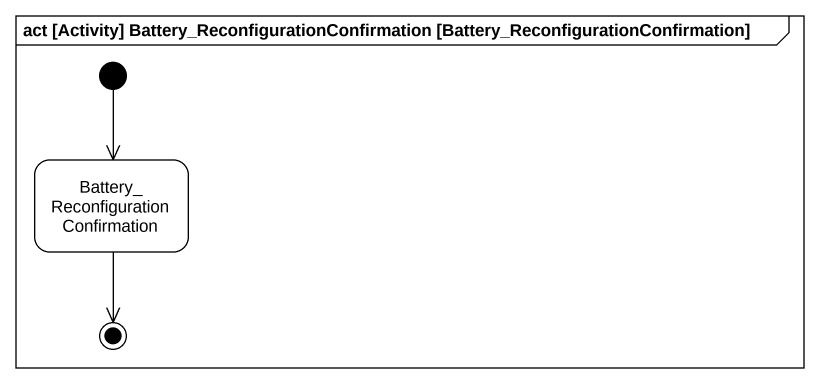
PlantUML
@startuml
mainframe act [Activity] Battery_ReconfigurationConfirmation [Battery_ReconfigurationConfirmation]
hide empty description
state "Battery_ReconfigurationConfirmation" as Battery_ReconfigurationConfi
[*] --> Battery_ReconfigurationConfi
Battery_ReconfigurationConfi --> [*]
@enduml
